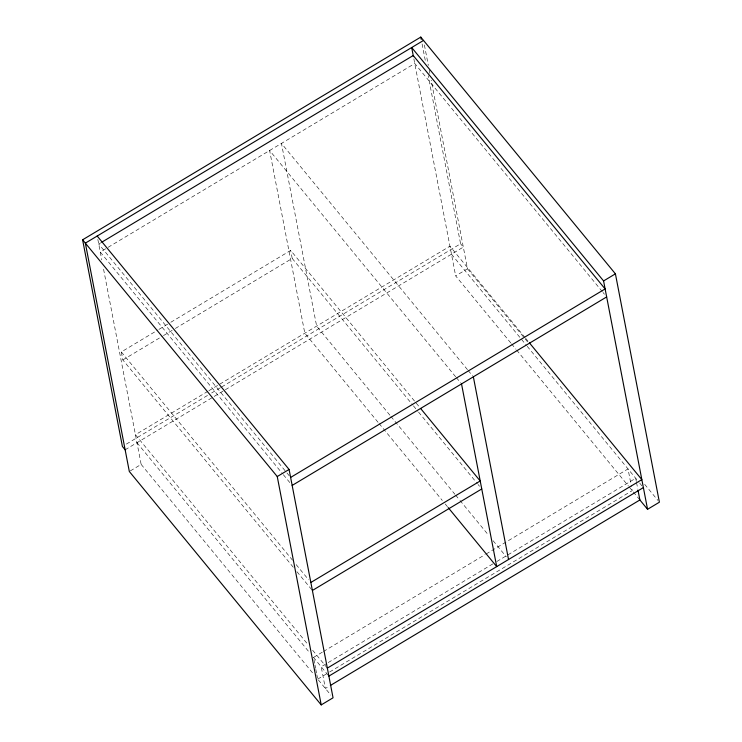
<?xml version="1.0" encoding="UTF-8"?>
<svg xmlns="http://www.w3.org/2000/svg" width="742" height="742" viewBox="0 0 742 742"><rect width="100%" height="100%" fill="white"/><g stroke="black" fill="none" stroke-linecap="round" stroke-linejoin="round"><path stroke-width="0.56" stroke-dasharray="3.71 2.78" d="M100.708 242.838L98.723 244.025L286.208 472.07M293.285 567.24L122.847 359.935L121.308 351.94L157.953 329.977M158.946 329.383L169.844 322.853M170.827 322.26L290.678 250.425L419.239 406.802M122.847 359.935L162.47 336.191M163.453 335.597L174.351 329.058M175.344 328.465L292.209 258.42L290.678 250.425M207.871 391.303L135.443 434.71L308.227 644.863M208.864 390.7L218.779 384.755M219.771 384.161L449.94 246.205L524.937 337.425M126.372 444.087L207.695 395.338M211.655 392.963L220.587 387.612M221.58 387.018L460.578 243.766L428.217 75.712M125.148 449.791L463.314 247.105L460.578 243.766M130.314 470.901L141.156 464.399L103.092 266.712M510.802 342.962L455.662 275.894L467.497 268.799L431.176 80.182M313.532 657.44L322.455 652.088M323.447 651.495L485.166 554.562M486.158 553.968L628.029 468.935L630.95 484.118M492.836 563.901L321.203 666.77L325.386 688.474L329.346 686.09M496.806 561.518L635.708 478.275L636.33 481.521M317.706 679.134L328.623 672.595M329.615 672.002L632.203 490.629L631.164 485.203M602.244 291.56L414.759 63.515L100.263 252.02L282.6 473.804M602.986 292.45L604.452 294.24M525.67 338.315L528.61 341.895M467.497 268.799L527.785 342.127M644.687 484.322L657.922 500.423M451.479 254.2L526.477 345.41M527.21 346.31L638.964 482.244M639.706 483.135L641.913 485.815M511.535 343.861L515.95 349.222M516.682 350.122L628.437 486.047M629.179 486.947L639.187 499.116M467.479 369.664L281.459 143.41L316.639 326.1L390.171 415.529M468.211 370.564L472.626 375.925M455.644 376.76L269.624 150.505L304.804 333.195L378.327 422.625M456.376 377.659L460.791 383.02M292.209 258.42L412.7 404.965M413.433 405.855L417.839 411.226M418.571 412.116L477.347 483.599M478.08 484.498L479.545 486.279M390.904 416.429L454.865 494.228M455.607 495.118L459.279 499.598M460.012 500.488L488.69 535.362M493.096 540.732L506.332 556.825M379.069 423.515L442.297 500.433M445.237 504.003L447.445 506.684M286.941 472.96L289.881 476.54M283.333 474.695L289.955 482.745M121.308 351.94L292.487 560.145M296.16 564.616L308.644 579.799M296.958 571.711L312.391 590.474M312.632 650.233L327.343 668.115M136.982 442.705L309.766 652.858M313.439 657.329L328.14 675.22M141.156 464.399L313.207 673.662M318.355 679.922L330.849 695.124M636.543 482.606L637.795 489.117M424.396 44.974L428.338 65.426M429.21 69.961L429.868 73.384M422.087 43.917L425.593 62.078M413.869 58.887L455.662 275.894M313.949 659.61L314.784 663.951M314.988 665.036L315.619 668.282M315.823 669.367L316.658 673.708M316.871 674.793L317.493 678.049M97.842 239.443L101.775 259.895"/><path stroke-width="1.11" d="M125.148 449.791L122.402 446.461L82.603 239.796L420.779 37.1L615.415 273.844L659.397 502.204L647.562 509.3L639.474 499.468M423.524 40.439L85.349 243.126L129.321 471.485L321.221 704.9L333.056 697.805L289.083 469.445L97.183 236.03M101.7 242.244L413.22 55.52L605.12 288.935L290.623 477.44M321.221 704.9L277.248 476.54L289.083 469.445M647.562 509.3L603.58 280.94L615.415 273.844M292.163 485.426L606.659 296.921M310.852 582.479L480.213 480.974L420.705 408.592M312.391 590.474L481.753 488.959M327.343 668.115L641.839 479.62L529.352 342.785M328.882 676.11L643.379 487.605M330.338 685.497L639.882 499.969L637.999 490.202M603.58 280.94L411.68 47.525L413.433 56.615M448.177 507.584L496.704 566.61L461.524 383.92M82.603 239.796L277.248 476.54M420.779 37.1L421.215 39.372M473.359 376.825L508.539 559.514"/></g></svg>
